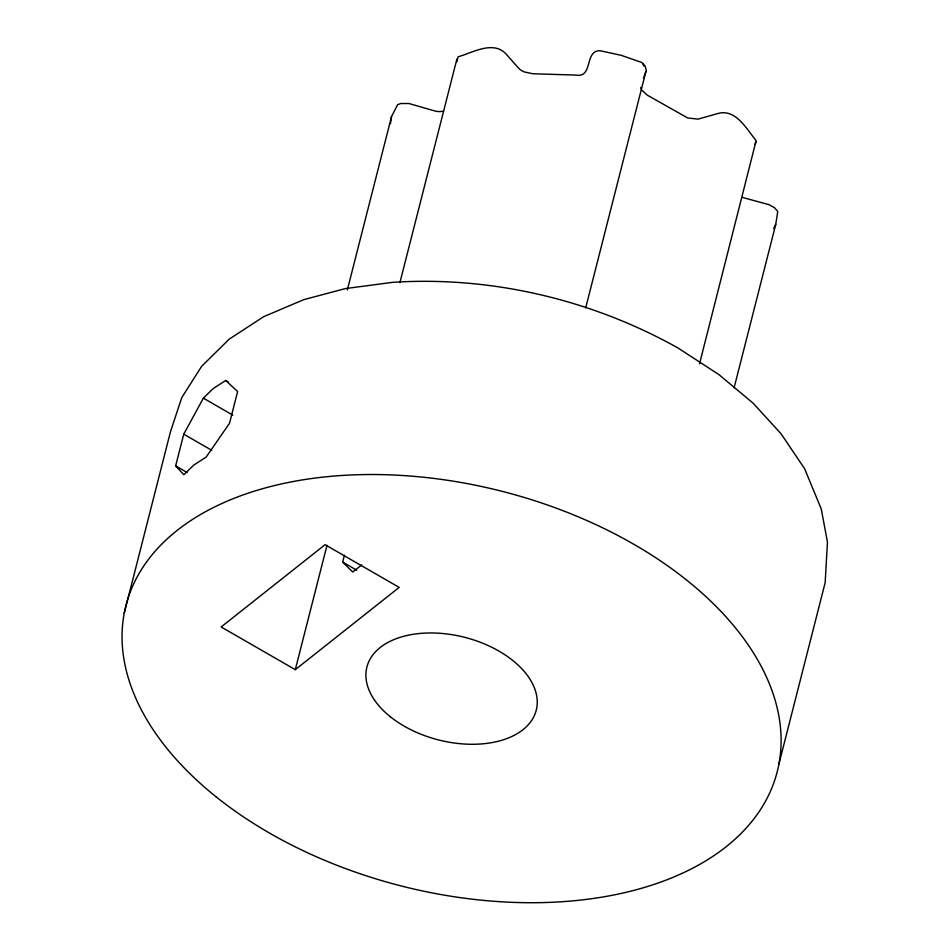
<?xml version="1.0" encoding="UTF-8"?>
<svg xmlns="http://www.w3.org/2000/svg" width="950" height="950" viewBox="0 0 950 950"><rect width="100%" height="100%" fill="white"/><g stroke="black" fill="none" stroke-linecap="round" stroke-linejoin="round"><path stroke-width="1.43" d="M699.521 363.85L756.141 140.612C746.759 129.378 736.226 109.013 718.616 113.311L698.048 119.118L687.717 117.978L647.306 95.166L641.808 90.155A13.419 8.123 14.3 0 1 640.763 87.436M585.699 307.836L646.249 70.181L645.157 66.108L641.606 62.391L621.264 55.337L600.115 50.73C584.048 50.374 593.584 78.304 575.759 75.074L532.903 73.767L524.364 71.951A13.407 8.123 14.3 0 1 519.246 68.863L505.578 53.449C492.527 40.434 472.387 52.784 458.031 56.846L456.843 61.762M390.426 123.749L391.543 116.518L397.646 104.654L400.781 103.526L408.844 103.491L435.48 111.162A13.419 8.123 14.3 0 0 441.655 111.459L443.531 111.138M734.101 387.79L775.734 224.473L777.753 211.458L774.452 207.682L769.144 204.725L742.389 197.422M124.212 613.249L170.43 431.906L181.783 397.563L201.638 366.308L229.247 339.103L263.673 316.683L303.691 299.678L345.337 288.586L392.908 282.316C491.661 276.011 591.636 299.666 677.896 347.926L718.901 374.597L753.089 403.144L781.09 433.817L804.602 468.683L821.263 508.986L827.462 542.153L825.158 582.647L778.929 764.002M225.696 380.487L237.631 391.495L229.544 423.225L206.174 457.081L193.681 465.156L183.849 474.751L175.655 465.892L183.742 434.174L203.371 398.157L213.204 388.562L225.696 380.487L228.249 381.959M347.356 289.869L391.543 116.518M295.296 669.667L399.19 587.397L325.066 544.694L221.172 626.964L295.296 669.667L326.99 545.347M399.914 282.601L456.879 59.114M361.665 564.965L352.735 572.031L342.677 562.103L344.434 555.204M756.117 141.787L755.107 144.257M643.482 78.138L645.953 71.452M773.704 228.428L775.734 224.473M203.371 398.157L232.821 415.126M183.742 434.174L211.731 450.3M175.655 465.892L187.102 472.494M342.677 562.103L356.689 570.178M642.924 63.448L643.934 66.12M216.208 796.919A336.086 203.668 14.3 0 0 769.001 794.414A336.086 203.668 14.3 0 0 369.514 474.525A336.086 203.668 14.3 0 0 216.208 796.919M390.379 716.775A87.388 52.951 14.3 0 0 534.102 716.122A87.388 52.951 14.3 0 0 430.231 632.961A87.388 52.951 14.3 0 0 390.379 716.775"/></g></svg>
